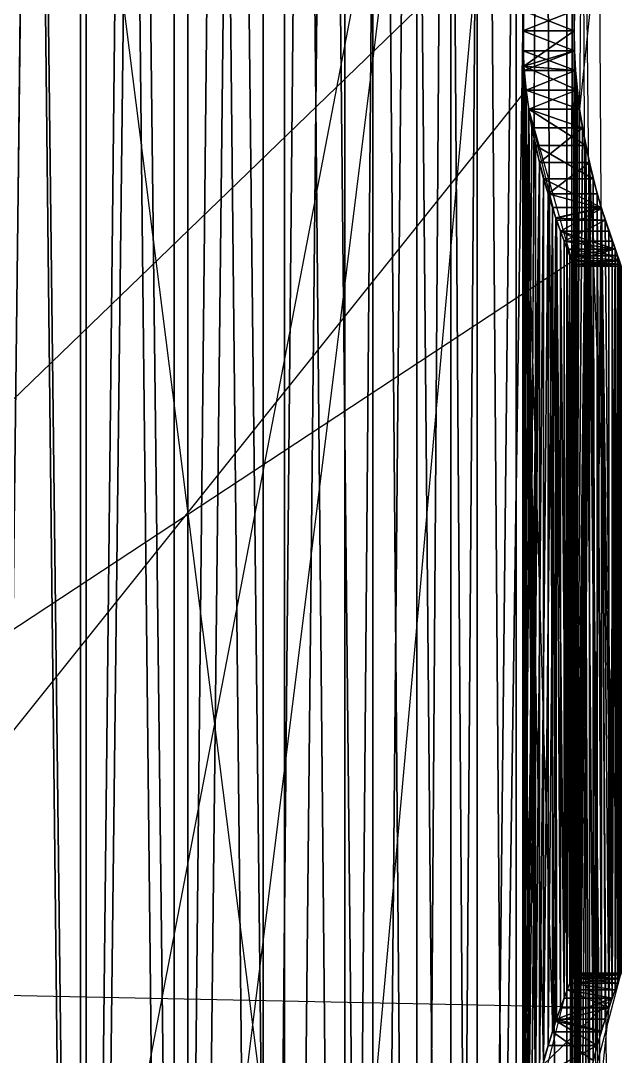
# Model space of a CAD drawing. Extents: x 234 to 504, y 2754 to 8450.
# Drawn here: x 371.6 to 503.5, y 5117.5 to 5345.1 of the extents above; entities that cross this region are included whole.
import ezdxf

# ---------------------------------------------------------------- set-up
doc = ezdxf.new("R2010")
doc.units = 0
doc.layers.get('0').update_dxf_attribs({"linetype": 'CONTINUOUS'})

msp = doc.modelspace()

# ---------------------------------------------------------------- linework, layer by layer
at = {"color": 7}
for points in [[(385.98, 6551.26, -102.26), (363.16, 4652.49, -101.29), (363.16, 6551.26, -101.29), (363.16, 4652.49, -101.29), (385.98, 6551.26, -102.26), (385.98, 4652.49, -102.26), (363.16, 4652.49, -101.29), (363.16, 4652.49, -101.29), (385.98, 4652.49, -102.26), (368.88, 2753.73, -101.17), (363.16, 4652.49, -101.29), (368.88, 2753.73, -101.17), (385.98, 4652.49, -102.26), (385.98, 2753.73, -102.26), (368.88, 2753.73, -101.17), (303.72, 8450.03, -129.98)], [(241.93, 6551.26, -280.66), (493.16, 4566.18, -287.59), (491.57, 4652.49, -291.27), (491.57, 2753.73, -291.27), (493.16, 4566.18, -287.59), (491.57, 2753.73, -291.27), (491.57, 4652.49, -291.27), (480.43, 4652.49, -311.2), (491.57, 2753.73, -291.27)], [(471.85, 6551.26, -166.21), (471.85, 4652.49, -166.21), (481.86, 5601.87, -184.02), (471.85, 6551.26, -166.21), (481.86, 5601.87, -184.02), (471.85, 4652.49, -166.21), (481.86, 5342.95, -184.02), (481.86, 5601.87, -184.02), (481.86, 5601.87, -184.02), (481.86, 5342.95, -184.02), (481.94, 5347.35, -184.21), (481.86, 5601.87, -184.02), (255.81, 3785.04, -287.41)], [(363.16, 6551.26, -370.33), (385.98, 4652.49, -369.36), (385.98, 4652.49, -369.36), (363.16, 6551.26, -370.33), (363.16, 4652.49, -370.33), (385.98, 4652.49, -369.36), (363.16, 4652.49, -370.33), (363.16, 6551.26, -370.33)], [(384.67, 6551.26, -112.53), (363.6, 4652.49, -111.64), (384.67, 4652.49, -112.53), (384.67, 6551.26, -112.53)], [(384.67, 6551.26, -359.08), (384.67, 4652.49, -359.08), (363.6, 6551.26, -359.98)], [(363.6, 6551.26, -359.98), (384.67, 4652.49, -359.08), (363.6, 4652.49, -359.98), (363.6, 6551.26, -359.98)], [(384.67, 6551.26, -112.53), (384.67, 4652.49, -112.53), (405.27, 6551.26, -116.97)], [(405.27, 6551.26, -116.97), (384.67, 4652.49, -112.53), (405.27, 4652.49, -116.97), (405.27, 6551.26, -116.97)], [(405.27, 6551.26, -354.64), (405.27, 4652.49, -354.64), (384.67, 6551.26, -359.08)], [(384.67, 6551.26, -359.08), (405.27, 4652.49, -354.64), (384.67, 4652.49, -359.08), (384.67, 6551.26, -359.08)], [(385.98, 6551.26, -369.36), (408.3, 4652.49, -364.54), (408.3, 4652.49, -364.54), (385.98, 6551.26, -369.36), (385.98, 4652.49, -369.36), (408.3, 4652.49, -364.54), (385.98, 4652.49, -369.36), (385.98, 6551.26, -369.36)], [(385.98, 2753.73, -102.26), (408.3, 4652.49, -107.07), (408.3, 4652.49, -107.07), (385.98, 2753.73, -102.26), (385.98, 4652.49, -102.26), (408.3, 4652.49, -107.07), (493.24, 5597.48, -184.21), (493.16, 5342.95, -184.02), (493.16, 5601.87, -184.02), (493.24, 5597.48, -184.21), (493.16, 5601.87, -184.02), (493.16, 5342.95, -184.02), (491.57, 4652.49, -180.35), (493.16, 5601.87, -184.02), (493.16, 5601.87, -184.02), (491.57, 4652.49, -180.35), (491.57, 6551.26, -180.35), (493.16, 5601.87, -184.02), (491.57, 6551.26, -180.35), (491.57, 4652.49, -180.35), (480.43, 4652.49, -160.41), (491.57, 6551.26, -180.35)], [(408.3, 6551.26, -107.07), (408.3, 4652.49, -107.07), (385.98, 4652.49, -102.26), (408.3, 6551.26, -107.07)], [(408.3, 6551.26, -107.07), (385.98, 4652.49, -102.26), (385.98, 6551.26, -102.26)], [(405.27, 6551.26, -116.97), (405.27, 4652.49, -116.97), (424.83, 6551.26, -124.83)], [(424.83, 6551.26, -124.83), (405.27, 4652.49, -116.97), (424.83, 4652.49, -124.83), (424.83, 6551.26, -124.83)], [(424.83, 6551.26, -346.78), (424.83, 4652.49, -346.78), (405.27, 6551.26, -354.64)], [(405.27, 6551.26, -354.64), (424.83, 4652.49, -346.78), (405.27, 4652.49, -354.64), (405.27, 6551.26, -354.64)], [(408.3, 6551.26, -364.54), (429.49, 4652.49, -356.03), (429.49, 4652.49, -356.03), (408.3, 6551.26, -364.54), (408.3, 4652.49, -364.54), (429.49, 4652.49, -356.03), (408.3, 4652.49, -364.54), (408.3, 6551.26, -364.54)], [(429.49, 6551.26, -115.58), (429.49, 4652.49, -115.58), (408.3, 4652.49, -107.07), (429.49, 6551.26, -115.58)], [(429.49, 6551.26, -115.58), (408.3, 4652.49, -107.07), (408.3, 6551.26, -107.07)], [(424.83, 6551.26, -124.83), (424.83, 4652.49, -124.83), (442.78, 6551.26, -135.88)], [(442.78, 6551.26, -135.88), (424.83, 4652.49, -124.83), (442.78, 4652.49, -135.88), (442.78, 6551.26, -135.88)], [(442.78, 6551.26, -335.73), (442.78, 4652.49, -335.73), (424.83, 6551.26, -346.78)], [(424.83, 6551.26, -346.78), (442.78, 4652.49, -335.73), (424.83, 4652.49, -346.78), (424.83, 6551.26, -346.78)], [(429.49, 6551.26, -356.03), (448.94, 4652.49, -344.06), (448.94, 4652.49, -344.06), (429.49, 6551.26, -356.03), (429.49, 4652.49, -356.03), (448.94, 4652.49, -344.06), (429.49, 4652.49, -356.03), (429.49, 6551.26, -356.03)], [(448.94, 6551.26, -127.56), (448.94, 4652.49, -127.56), (429.49, 4652.49, -115.58), (448.94, 6551.26, -127.56)], [(448.94, 6551.26, -127.56), (429.49, 4652.49, -115.58), (429.49, 6551.26, -115.58)], [(442.78, 6551.26, -135.88), (442.78, 4652.49, -135.88), (458.61, 6551.26, -149.81)], [(458.61, 6551.26, -149.81), (442.78, 4652.49, -135.88), (458.61, 4652.49, -149.81), (458.61, 6551.26, -149.81)], [(458.61, 6551.26, -321.8), (458.61, 4652.49, -321.8), (442.78, 6551.26, -335.73)], [(442.78, 6551.26, -335.73), (458.61, 4652.49, -321.8), (442.78, 4652.49, -335.73), (442.78, 6551.26, -335.73)], [(448.94, 6551.26, -344.06), (466.08, 4652.49, -328.97), (466.08, 4652.49, -328.97), (448.94, 6551.26, -344.06), (448.94, 4652.49, -344.06), (466.08, 4652.49, -328.97), (448.94, 4652.49, -344.06), (448.94, 6551.26, -344.06)], [(466.08, 6551.26, -142.64), (466.08, 4652.49, -142.64), (448.94, 4652.49, -127.56), (466.08, 6551.26, -142.64)], [(466.08, 6551.26, -142.64), (448.94, 4652.49, -127.56), (448.94, 6551.26, -127.56)], [(458.61, 6551.26, -149.81), (458.61, 4652.49, -149.81), (471.85, 6551.26, -166.21)], [(471.85, 6551.26, -166.21), (458.61, 4652.49, -149.81), (471.85, 4652.49, -166.21), (471.85, 6551.26, -166.21)], [(471.85, 6551.26, -305.4), (471.85, 4652.49, -305.4), (458.61, 6551.26, -321.8)], [(458.61, 6551.26, -321.8), (471.85, 4652.49, -305.4), (458.61, 4652.49, -321.8), (458.61, 6551.26, -321.8)], [(466.08, 6551.26, -328.97), (480.43, 4652.49, -311.2), (480.43, 4652.49, -311.2), (466.08, 6551.26, -328.97), (466.08, 4652.49, -328.97), (480.43, 4652.49, -311.2), (466.08, 4652.49, -328.97), (466.08, 6551.26, -328.97)], [(480.43, 6551.26, -160.41), (480.43, 4652.49, -160.41), (466.08, 4652.49, -142.64), (480.43, 6551.26, -160.41)], [(480.43, 6551.26, -160.41), (466.08, 4652.49, -142.64), (466.08, 6551.26, -142.64)], [(481.86, 5601.88, -287.59), (471.85, 4652.49, -305.4), (471.85, 6551.26, -305.4)], [(480.43, 6551.26, -311.2), (491.57, 4652.49, -291.27), (491.57, 4652.49, -291.27), (480.43, 6551.26, -311.2), (480.43, 4652.49, -311.2), (491.57, 4652.49, -291.27), (480.43, 4652.49, -311.2), (480.43, 6551.26, -311.2)], [(491.57, 6551.26, -180.35), (480.43, 4652.49, -160.41), (480.43, 6551.26, -160.41)], [(503.03, 4652.49, -224.39), (491.57, 6551.26, -180.35)], [(491.57, 6551.26, -291.27), (491.57, 4652.49, -291.27), (493.16, 5601.88, -287.59), (491.57, 4652.49, -291.27), (491.57, 6551.26, -291.27)], [(482.13, 3797.23, -287), (482.13, 5609.69, -287)], [(251.34, 2753.73, -301.47), (244.52, 4561.8, -287.41), (244.6, 4307.26, -287.59), (251.34, 2753.73, -301.47), (244.6, 4307.26, -287.59), (244.52, 4561.8, -287.41), (244.29, 4557.43, -286.85), (244.6, 4307.26, -287.59), (244.6, 4307.26, -287.59), (244.29, 4557.43, -286.85), (243.91, 4553.13, -285.92), (244.6, 4307.26, -287.59), (493.16, 5601.88, -287.59)], [(471.85, 4652.49, -305.4), (481.86, 5601.88, -287.59), (481.86, 5342.95, -287.59), (471.85, 4652.49, -305.4), (481.86, 5342.95, -287.59), (481.86, 5601.88, -287.59)], [(481.94, 4829.5, -184.21), (481.94, 5597.48, -184.21), (481.86, 5601.87, -184.02), (481.94, 5347.35, -184.21), (481.94, 5597.48, -184.21), (482.13, 4652.49, -184.61)], [(493.16, 5601.88, -287.59), (494.35, 5360.2, -284.63), (495.7, 5368.21, -281.02), (493.16, 5601.88, -287.59), (493.24, 5079.62, -287.4), (493.16, 5084.03, -287.59), (491.57, 4652.49, -291.27), (493.24, 5079.62, -287.4), (491.57, 4652.49, -291.27), (493.16, 5084.03, -287.59), (493.16, 5342.95, -287.59), (491.57, 4652.49, -291.27), (491.57, 4652.49, -291.27), (493.16, 5342.95, -287.59), (493.16, 5601.88, -287.59), (491.57, 4652.49, -291.27), (493.16, 5601.88, -287.59), (493.16, 5342.95, -287.59), (493.24, 5347.37, -287.4), (493.16, 5601.88, -287.59)], [(493.16, 5084.03, -287.59), (493.24, 5338.54, -287.4), (493.16, 5342.95, -287.59), (493.16, 5084.03, -287.59), (493.16, 5601.88, -287.59)], [(493.47, 5593.12, -184.77), (493.16, 5342.95, -184.02), (493.24, 5597.48, -184.21), (493.16, 5342.95, -184.02), (493.47, 5593.12, -184.77)], [(482.13, 5594.07, -287), (481.86, 5342.95, -287.59), (481.86, 5342.95, -287.59), (482.13, 5594.07, -287)], [(493.85, 5588.83, -185.69), (493.16, 5342.95, -184.02), (493.16, 5342.95, -184.02), (493.85, 5588.83, -185.69)], [(494.35, 5584.62, -186.98), (493.16, 5342.95, -184.02), (493.16, 5342.95, -184.02), (493.24, 5338.56, -184.21), (491.57, 4652.49, -180.35), (493.16, 5342.95, -184.02), (491.57, 4652.49, -180.35), (493.24, 5338.56, -184.21), (493.16, 5084.03, -184.02)], [(494.98, 5580.55, -188.62), (493.16, 5342.95, -184.02), (494.35, 5584.62, -186.98), (493.16, 5342.95, -184.02), (494.98, 5580.55, -188.62)], [(493.47, 4833.87, -184.77), (496.5, 5055.03, -192.9), (494.35, 5584.62, -186.98)], [(496.5, 5572.88, -192.9), (493.16, 5342.95, -184.02), (493.16, 5342.95, -184.02), (496.5, 5572.88, -192.9)], [(496.5, 5572.88, -192.9), (494.35, 5325.69, -186.98), (494.98, 5321.62, -188.62), (493.16, 5084.03, -184.02), (494.35, 5325.69, -186.98), (493.16, 5084.03, -184.02), (494.98, 5321.62, -188.62), (496.5, 5313.95, -192.9), (493.16, 5084.03, -184.02)], [(235.63, 5132.08, -255.12), (501.49, 5389.19, -212.49)], [(500.75, 5387.05, -262.96), (494.35, 5325.7, -284.63), (483.17, 5325.7, -284.63), (493.84, 5329.92, -285.92), (494.35, 5325.7, -284.63), (493.84, 5329.92, -285.92), (483.17, 5325.7, -284.63), (482.61, 5329.91, -285.92), (493.84, 5329.92, -285.92), (493.84, 5329.92, -285.92), (482.61, 5329.91, -285.92), (493.47, 5334.2, -286.85), (493.84, 5329.92, -285.92), (493.47, 5334.2, -286.85), (482.61, 5329.91, -285.92), (482.2, 5334.2, -286.85), (493.47, 5334.2, -286.85), (493.47, 5334.2, -286.85), (482.2, 5334.2, -286.85), (493.24, 5338.54, -287.4), (493.47, 5334.2, -286.85), (493.24, 5338.54, -287.4), (482.2, 5334.2, -286.85), (482.13, 5335.14, -287), (493.24, 5338.54, -287.4), (493.24, 5338.54, -287.4), (482.13, 5335.14, -287), (493.16, 5342.95, -287.59), (493.24, 5338.54, -287.4), (493.16, 5342.95, -287.59), (482.13, 5335.14, -287), (481.86, 5342.95, -287.59), (493.16, 5342.95, -287.59), (493.16, 5342.95, -287.59), (481.86, 5342.95, -287.59), (493.24, 5347.37, -287.4), (493.16, 5342.95, -287.59), (493.24, 5347.37, -287.4), (481.86, 5342.95, -287.59), (482.13, 5350.76, -287)], [(495.7, 5368.21, -281.02), (503.03, 4652.49, -224.39)], [(482.13, 5350.76, -287), (481.86, 5342.95, -287.59), (482.13, 5350.76, -287)], [(246.8, 5130.27, -212.49), (492.71, 5292.25, -246.35), (492.68, 5292.33, -246.72), (503.08, 5292.33, -246.72), (492.71, 5292.25, -246.35), (483.17, 5325.7, -284.63), (494.35, 5325.7, -284.63), (495.7, 5317.7, -281.02), (483.17, 5325.7, -284.63), (483.17, 5325.7, -284.63), (495.7, 5317.7, -281.02), (484.65, 5317.7, -281.02), (483.17, 5325.7, -284.63), (484.65, 5317.7, -281.02), (495.7, 5317.7, -281.02), (497.35, 5310.42, -276.1), (484.65, 5317.7, -281.02), (484.65, 5317.7, -281.02), (497.35, 5310.42, -276.1), (486.45, 5310.42, -276.1), (484.65, 5317.7, -281.02), (486.45, 5310.42, -276.1), (497.35, 5310.42, -276.1), (499.1, 5304.08, -270.02), (486.45, 5310.42, -276.1), (486.45, 5310.42, -276.1), (499.1, 5304.08, -270.02), (488.36, 5304.08, -270.02), (486.45, 5310.42, -276.1), (488.36, 5304.08, -270.02), (499.1, 5304.08, -270.02), (489.13, 5301.79, -267.22), (488.36, 5304.08, -270.02), (489.13, 5301.79, -267.22), (499.1, 5304.08, -270.02), (499.17, 5303.83, -269.73), (489.13, 5301.79, -267.22), (489.13, 5301.79, -267.22), (499.17, 5303.83, -269.73), (490.16, 5298.86, -262.96), (489.13, 5301.79, -267.22), (490.16, 5298.86, -262.96), (499.17, 5303.83, -269.73), (500.75, 5298.86, -262.96), (490.16, 5298.86, -262.96), (490.16, 5298.86, -262.96), (500.75, 5298.86, -262.96), (502.13, 5294.9, -255.12), (490.16, 5298.86, -262.96), (503.08, 5292.33, -246.72), (492.68, 5292.33, -246.72), (503.03, 5292.44, -247.23), (503.08, 5292.33, -246.72), (503.03, 5292.44, -247.23), (492.68, 5292.33, -246.72), (492.23, 5293.45, -250.99), (503.03, 5292.44, -247.23), (503.03, 5292.44, -247.23), (492.23, 5293.45, -250.99), (502.13, 5294.9, -255.12), (503.03, 5292.44, -247.23), (502.13, 5294.9, -255.12), (492.23, 5293.45, -250.99), (491.65, 5294.9, -255.12), (502.13, 5294.9, -255.12), (502.13, 5294.9, -255.12), (491.65, 5294.9, -255.12), (490.16, 5298.86, -262.96), (502.13, 5294.9, -255.12), (492.71, 5292.25, -246.35), (503.08, 5292.33, -246.72), (493, 5291.56, -242.19), (492.71, 5292.25, -246.35), (493, 5291.56, -242.19), (503.08, 5292.33, -246.72), (503.36, 5291.59, -242.38), (493, 5291.56, -242.19), (493, 5291.56, -242.19), (503.36, 5291.59, -242.38), (493.14, 5291.22, -238), (493, 5291.56, -242.19), (493.14, 5291.22, -238), (503.36, 5291.59, -242.38), (503.5, 5291.22, -238), (493.14, 5291.22, -238), (493.14, 5291.22, -238), (503.5, 5291.22, -238), (493.14, 5291.21, -233.62), (493.14, 5291.22, -238), (493.14, 5291.21, -233.62), (503.5, 5291.22, -238), (503.5, 5291.21, -233.63), (493.14, 5291.21, -233.62), (493.14, 5291.21, -233.62), (503.5, 5291.21, -233.63), (492.99, 5291.59, -229.23), (493.14, 5291.21, -233.62), (492.99, 5291.59, -229.23), (503.5, 5291.21, -233.63), (503.36, 5291.59, -229.23), (492.99, 5291.59, -229.23), (492.99, 5291.59, -229.23), (503.36, 5291.59, -229.23), (492.71, 5292.25, -225.27), (492.99, 5291.59, -229.23), (492.71, 5292.25, -225.27), (503.36, 5291.59, -229.23), (503.03, 5292.44, -224.39), (492.71, 5292.25, -225.27), (492.71, 5292.25, -225.27), (503.03, 5292.44, -224.39), (492.23, 5293.44, -220.64), (492.71, 5292.25, -225.27), (492.23, 5293.44, -220.64), (503.03, 5292.44, -224.39), (502.66, 5293.44, -220.64), (492.23, 5293.44, -220.64), (492.23, 5293.44, -220.64), (502.66, 5293.44, -220.64), (491.65, 5294.9, -216.49), (492.23, 5293.44, -220.64), (491.65, 5294.9, -216.49), (502.66, 5293.44, -220.64), (502.13, 5294.9, -216.5), (491.65, 5294.9, -216.49), (491.65, 5294.9, -216.49), (502.13, 5294.9, -216.5), (490.96, 5296.71, -212.49), (491.65, 5294.9, -216.49), (502.13, 5294.9, -216.5), (501.49, 5296.71, -212.49), (490.96, 5296.71, -212.49), (502.13, 5294.9, -216.5), (490.96, 5296.71, -212.49), (501.49, 5296.71, -212.49), (499.95, 5301.32, -205.01), (490.96, 5296.71, -212.49), (490.96, 5296.71, -212.49), (499.95, 5301.32, -205.01), (489.29, 5301.32, -205.01), (490.96, 5296.71, -212.49), (489.29, 5301.32, -205.01), (499.95, 5301.32, -205.01), (489.14, 5301.74, -204.46), (489.29, 5301.32, -205.01), (489.14, 5301.74, -204.46), (499.95, 5301.32, -205.01), (499.14, 5303.93, -201.77), (489.14, 5301.74, -204.46), (489.14, 5301.74, -204.46), (499.14, 5303.93, -201.77), (487.41, 5307.12, -198.42), (489.14, 5301.74, -204.46), (499.14, 5303.93, -201.77), (498.22, 5307.12, -198.42), (487.41, 5307.12, -198.42), (499.14, 5303.93, -201.77), (487.41, 5307.12, -198.42), (498.22, 5307.12, -198.42), (496.5, 5313.95, -192.9), (487.41, 5307.12, -198.42), (487.41, 5307.12, -198.42), (496.5, 5313.95, -192.9), (485.52, 5313.95, -192.9), (487.41, 5307.12, -198.42), (485.52, 5313.95, -192.9), (496.5, 5313.95, -192.9), (494.98, 5321.62, -188.62), (485.52, 5313.95, -192.9), (485.52, 5313.95, -192.9), (494.98, 5321.62, -188.62), (483.86, 5321.62, -188.62), (485.52, 5313.95, -192.9), (483.86, 5321.62, -188.62), (494.98, 5321.62, -188.62), (483.17, 5325.69, -186.98), (483.86, 5321.62, -188.62), (483.17, 5325.69, -186.98), (494.98, 5321.62, -188.62), (494.35, 5325.69, -186.98), (483.17, 5325.69, -186.98), (483.17, 5325.69, -186.98), (494.35, 5325.69, -186.98), (482.61, 5329.9, -185.69), (483.17, 5325.69, -186.98), (482.61, 5329.9, -185.69), (494.35, 5325.69, -186.98), (493.85, 5329.9, -185.69), (482.61, 5329.9, -185.69), (482.61, 5329.9, -185.69), (493.85, 5329.9, -185.69), (482.13, 5335.14, -184.61), (482.61, 5329.9, -185.69), (482.13, 5335.14, -184.61), (493.85, 5329.9, -185.69), (493.47, 5334.2, -184.77), (482.13, 5335.14, -184.61), (482.13, 5335.14, -184.61), (493.47, 5334.2, -184.77), (481.94, 5338.56, -184.21), (482.13, 5335.14, -184.61), (481.94, 5338.56, -184.21), (493.47, 5334.2, -184.77), (493.24, 5338.56, -184.21), (481.94, 5338.56, -184.21), (481.94, 5338.56, -184.21), (493.24, 5338.56, -184.21), (481.86, 5342.95, -184.02), (481.94, 5338.56, -184.21), (481.86, 5342.95, -184.02), (493.24, 5338.56, -184.21), (493.16, 5342.95, -184.02), (481.86, 5342.95, -184.02), (481.86, 5342.95, -184.02), (493.16, 5342.95, -184.02), (481.94, 5347.35, -184.21), (481.86, 5342.95, -184.02), (481.94, 5347.35, -184.21), (493.16, 5342.95, -184.02), (493.24, 5347.34, -184.21)], [(493.24, 5347.34, -184.21), (493.16, 5342.95, -184.02), (493.24, 5347.34, -184.21)], [(471.85, 4652.49, -305.4), (481.86, 5342.95, -287.59), (481.86, 5084.03, -287.59), (471.85, 4652.49, -305.4), (481.86, 5084.03, -287.59), (481.86, 5342.95, -287.59), (482.13, 5335.14, -287), (481.86, 5084.03, -287.59), (482.61, 5070.99, -285.92), (482.13, 4832.92, -287), (482.2, 5075.28, -286.85), (482.61, 5070.99, -285.92), (482.2, 5075.28, -286.85), (482.13, 4832.92, -287), (482.13, 5076.22, -287), (482.2, 5075.28, -286.85), (484.65, 4850.36, -281.02)], [(482.61, 4838.16, -185.69), (482.13, 5076.22, -184.61), (481.94, 5088.42, -184.21), (481.86, 5342.95, -184.02), (481.86, 5084.03, -184.02), (481.94, 5088.42, -184.21), (481.86, 5084.03, -184.02), (481.86, 5342.95, -184.02), (471.85, 4652.49, -166.21), (481.86, 5084.03, -184.02), (481.86, 5084.03, -184.02), (471.85, 4652.49, -166.21)], [(481.94, 5088.42, -184.21), (481.94, 5338.56, -184.21), (481.86, 5342.95, -184.02), (481.94, 5088.42, -184.21)], [(481.94, 5088.42, -184.21), (482.13, 5335.14, -184.61), (481.94, 5338.56, -184.21), (481.94, 5088.42, -184.21)], [(491.57, 4652.49, -180.35), (493.24, 5338.56, -184.21), (493.47, 5334.2, -184.77), (493.16, 5084.03, -184.02), (493.24, 5338.56, -184.21), (493.16, 5084.03, -184.02), (493.47, 5334.2, -184.77), (493.85, 5329.9, -185.69), (493.16, 5084.03, -184.02)], [(493.16, 5084.03, -287.59), (494.35, 5325.7, -284.63), (493.84, 5329.92, -285.92), (493.16, 5084.03, -287.59), (493.84, 5329.92, -285.92), (493.47, 5334.2, -286.85), (493.16, 5084.03, -287.59), (493.84, 5329.92, -285.92), (493.16, 5084.03, -287.59), (493.47, 5334.2, -286.85), (493.24, 5338.54, -287.4), (493.16, 5084.03, -287.59)], [(244.77, 5032.67, -229.23), (482.61, 5329.91, -285.92), (483.17, 5325.7, -284.63), (484.65, 5109.29, -281.02), (482.61, 5329.91, -285.92), (482.61, 5329.91, -285.92), (484.65, 5109.29, -281.02), (482.2, 5334.2, -286.85), (482.61, 5329.91, -285.92), (483.17, 5325.7, -284.63), (484.65, 5317.7, -281.02), (484.65, 5109.29, -281.02), (483.17, 5325.7, -284.63), (484.65, 5109.29, -281.02), (484.65, 5317.7, -281.02), (486.45, 5310.42, -276.1), (484.65, 5109.29, -281.02)], [(481.86, 5084.03, -287.59), (482.13, 5335.14, -287), (488.36, 5122.9, -270.02), (488.36, 5304.08, -270.02), (489.13, 5125.2, -267.22), (488.36, 5122.9, -270.02), (489.13, 5125.2, -267.22), (488.36, 5304.08, -270.02), (489.13, 5301.79, -267.22), (489.13, 5125.2, -267.22), (489.13, 5125.2, -267.22), (489.13, 5301.79, -267.22), (490.16, 5128.13, -262.96), (489.13, 5125.2, -267.22), (490.16, 5128.13, -262.96), (489.13, 5301.79, -267.22), (490.16, 5298.86, -262.96), (490.16, 5128.13, -262.96), (490.16, 5128.13, -262.96), (490.16, 5298.86, -262.96), (491.65, 5132.08, -255.12), (490.16, 5128.13, -262.96), (491.65, 5132.08, -255.12), (490.16, 5298.86, -262.96), (491.65, 5294.9, -255.12), (491.65, 5132.08, -255.12), (491.65, 5132.08, -255.12), (491.65, 5294.9, -255.12), (492.23, 5133.54, -250.99), (491.65, 5132.08, -255.12), (491.65, 5294.9, -255.12), (492.23, 5293.45, -250.99), (492.23, 5133.54, -250.99), (491.65, 5294.9, -255.12), (492.23, 5133.54, -250.99), (492.23, 5293.45, -250.99), (492.68, 5292.33, -246.72), (492.23, 5133.54, -250.99), (492.23, 5133.54, -250.99), (492.68, 5292.33, -246.72), (492.68, 5134.65, -246.72), (492.23, 5133.54, -250.99), (492.68, 5134.65, -246.72), (492.68, 5292.33, -246.72), (492.71, 5292.25, -246.35), (492.68, 5134.65, -246.72), (492.68, 5134.65, -246.72), (492.71, 5292.25, -246.35), (493, 5135.42, -242.18), (492.68, 5134.65, -246.72), (493, 5135.42, -242.18), (492.71, 5292.25, -246.35), (493, 5291.56, -242.19), (493, 5135.42, -242.18), (493, 5135.42, -242.18), (493, 5291.56, -242.19), (493.14, 5291.22, -238), (493, 5135.42, -242.18), (492.71, 5134.73, -225.27), (492.99, 5135.4, -229.23), (493.14, 5291.21, -233.62), (492.71, 5134.73, -225.27), (493.14, 5291.21, -233.62), (492.99, 5135.4, -229.23), (493.14, 5135.77, -233.63), (493.14, 5291.21, -233.62), (493.14, 5291.21, -233.62), (493.14, 5135.77, -233.63), (493.14, 5291.22, -238), (493.14, 5291.21, -233.62), (493.14, 5291.22, -238), (493.14, 5135.77, -233.63), (493.14, 5135.77, -238), (493.14, 5291.22, -238), (493.14, 5291.22, -238), (493.14, 5135.77, -238), (493, 5135.42, -242.18), (493.14, 5291.22, -238), (493.14, 5291.21, -233.62), (492.99, 5291.59, -229.23), (492.71, 5134.73, -225.27), (493.14, 5291.21, -233.62), (492.71, 5134.73, -225.27), (492.99, 5291.59, -229.23), (492.71, 5292.25, -225.27), (492.71, 5134.73, -225.27), (492.71, 5134.73, -225.27), (492.71, 5292.25, -225.27), (492.23, 5133.55, -220.64), (492.71, 5134.73, -225.27), (492.23, 5133.55, -220.64), (492.71, 5292.25, -225.27), (492.23, 5293.44, -220.64), (492.23, 5133.55, -220.64), (492.23, 5133.55, -220.64), (492.23, 5293.44, -220.64), (491.65, 5132.08, -216.51), (492.23, 5133.55, -220.64), (491.65, 5132.08, -216.51), (492.23, 5293.44, -220.64), (490.96, 5130.27, -212.49), (491.65, 5132.08, -216.51), (490.96, 5130.27, -212.49), (492.23, 5293.44, -220.64), (491.65, 5294.9, -216.49), (490.96, 5130.27, -212.49), (490.96, 5130.27, -212.49), (491.65, 5294.9, -216.49), (490.96, 5296.71, -212.49), (490.96, 5130.27, -212.49), (490.96, 5296.71, -212.49), (489.29, 5301.32, -205.01), (490.96, 5130.27, -212.49), (490.96, 5296.71, -212.49), (490.96, 5130.27, -212.49), (489.29, 5301.32, -205.01), (489.14, 5301.74, -204.46), (490.96, 5130.27, -212.49), (490.96, 5130.27, -212.49), (489.14, 5301.74, -204.46), (489.29, 5125.66, -205.01), (490.96, 5130.27, -212.49), (482.61, 5097.08, -185.69)], [(482.13, 5091.84, -184.61), (482.13, 5335.14, -184.61), (481.94, 5088.42, -184.21)], [(486.45, 5116.56, -276.1), (488.36, 5304.08, -270.02), (488.36, 5122.9, -270.02), (486.45, 5116.56, -276.1), (482.2, 5334.2, -286.85), (484.65, 5109.29, -281.02), (482.13, 5335.14, -287), (482.2, 5334.2, -286.85), (482.13, 5335.14, -287), (484.65, 5109.29, -281.02)], [(483.17, 5101.28, -284.63), (482.13, 5335.14, -287), (482.13, 5335.14, -287), (483.17, 5101.28, -284.63)], [(482.61, 5097.08, -285.92), (482.13, 5335.14, -287), (482.61, 5097.08, -285.92)], [(482.2, 5092.78, -286.85), (482.13, 5335.14, -287), (482.61, 5097.08, -285.92), (482.13, 5335.14, -287), (482.2, 5092.78, -286.85)], [(482.13, 5091.84, -287), (482.13, 5335.14, -287), (482.13, 5335.14, -287), (482.13, 5091.84, -287)], [(485.52, 5113.03, -192.9), (485.52, 5313.95, -192.9), (485.52, 5313.95, -192.9), (485.52, 5113.03, -192.9), (487.41, 5307.12, -198.42), (485.52, 5313.95, -192.9), (487.41, 5307.12, -198.42), (485.52, 5113.03, -192.9), (487.41, 5119.86, -198.42), (487.41, 5307.12, -198.42), (487.41, 5307.12, -198.42), (487.41, 5119.86, -198.42), (489.14, 5301.74, -204.46), (487.41, 5307.12, -198.42), (489.14, 5301.74, -204.46), (487.41, 5119.86, -198.42), (489.14, 5125.25, -204.46), (489.14, 5301.74, -204.46), (489.14, 5301.74, -204.46), (489.14, 5125.25, -204.46), (489.29, 5125.66, -205.01), (489.14, 5301.74, -204.46), (483.17, 5325.69, -186.98), (482.61, 5329.9, -185.69), (482.13, 5091.84, -184.61), (483.17, 5325.69, -186.98), (482.13, 5091.84, -184.61), (482.61, 5329.9, -185.69), (482.13, 5335.14, -184.61), (482.13, 5091.84, -184.61)], [(493.16, 5084.03, -184.02), (493.85, 5329.9, -185.69), (494.35, 5325.69, -186.98), (493.16, 5084.03, -184.02)], [(482.13, 5091.84, -184.61), (483.86, 5321.62, -188.62), (483.17, 5325.69, -186.98), (482.13, 5091.84, -184.61)], [(493.16, 5084.03, -287.59), (495.7, 5317.7, -281.02), (494.35, 5325.7, -284.63), (493.16, 5084.03, -287.59)], [(482.13, 5091.84, -184.61), (485.52, 5313.95, -192.9), (483.86, 5321.62, -188.62), (482.13, 5091.84, -184.61)], [(493.24, 5088.45, -287.4), (495.7, 5317.7, -281.02), (493.16, 5084.03, -287.59)], [(493.47, 5092.78, -286.85), (495.7, 5317.7, -281.02), (493.24, 5088.45, -287.4), (495.7, 5317.7, -281.02), (493.47, 5092.78, -286.85)], [(493.84, 5097.07, -285.92), (495.7, 5317.7, -281.02), (495.7, 5317.7, -281.02), (493.84, 5097.07, -285.92)], [(494.35, 5101.28, -284.63), (495.7, 5317.7, -281.02), (494.35, 5101.28, -284.63)], [(495.7, 5109.29, -281.02), (495.7, 5317.7, -281.02), (494.35, 5101.28, -284.63), (495.7, 5317.7, -281.02), (495.7, 5109.29, -281.02)], [(497.35, 5116.56, -276.1), (495.7, 5317.7, -281.02), (495.7, 5317.7, -281.02), (497.35, 5116.56, -276.1), (497.35, 5310.42, -276.1), (495.7, 5317.7, -281.02), (497.35, 5310.42, -276.1), (497.35, 5116.56, -276.1), (499.1, 5304.08, -270.02), (497.35, 5310.42, -276.1), (499.17, 4652.49, -269.73)], [(494.98, 5105.36, -188.62), (496.5, 5313.95, -192.9), (503.5, 5135.77, -233.63), (503.36, 5135.4, -229.23), (503.5, 5291.21, -233.63), (503.5, 5135.77, -233.63), (502.66, 5133.54, -220.64), (502.66, 5293.44, -220.64), (503.03, 5134.54, -224.39), (502.66, 5133.54, -220.64), (503.03, 5134.54, -224.39), (502.66, 5293.44, -220.64), (503.03, 5292.44, -224.39), (503.03, 5134.54, -224.39), (503.03, 5134.54, -224.39), (503.03, 5292.44, -224.39), (503.36, 5135.4, -229.23), (503.03, 5134.54, -224.39), (503.36, 5135.4, -229.23), (503.03, 5292.44, -224.39), (503.36, 5291.59, -229.23), (503.36, 5135.4, -229.23), (503.36, 5135.4, -229.23), (503.36, 5291.59, -229.23), (503.5, 5291.21, -233.63), (503.36, 5135.4, -229.23), (503.5, 5135.77, -233.63), (503.5, 5291.21, -233.63), (503.5, 5135.77, -238), (503.5, 5135.77, -233.63), (503.5, 5135.77, -238), (503.5, 5291.21, -233.63), (503.5, 5291.22, -238), (503.5, 5135.77, -238), (503.5, 5135.77, -238), (503.5, 5291.22, -238), (503.36, 5135.4, -242.37), (503.5, 5135.77, -238), (503.36, 5291.59, -242.38), (503.03, 5134.54, -247.23), (503.5, 5291.22, -238), (503.36, 5291.59, -242.38), (503.5, 5291.22, -238), (503.03, 5134.54, -247.23), (503.08, 5134.65, -246.72), (503.5, 5291.22, -238), (503.5, 5291.22, -238), (503.08, 5134.65, -246.72), (503.36, 5135.4, -242.37), (503.5, 5291.22, -238), (499.1, 5304.08, -270.02), (497.35, 5116.56, -276.1), (499.17, 5303.83, -269.73), (499.1, 5304.08, -270.02), (499.17, 5303.83, -269.73), (497.35, 5116.56, -276.1), (499.1, 5122.9, -270.02), (499.17, 5303.83, -269.73), (499.17, 5303.83, -269.73), (499.1, 5122.9, -270.02), (500.75, 5128.13, -262.96), (499.17, 5303.83, -269.73), (503.36, 5291.59, -242.38), (503.08, 5292.33, -246.72), (503.03, 5134.54, -247.23), (503.36, 5291.59, -242.38), (503.03, 5134.54, -247.23), (503.08, 5292.33, -246.72), (503.03, 5292.44, -247.23), (503.03, 5134.54, -247.23), (503.03, 5134.54, -247.23), (503.03, 5292.44, -247.23), (502.13, 5132.08, -255.12), (503.03, 5134.54, -247.23), (502.13, 5132.08, -255.12), (503.03, 5292.44, -247.23), (502.13, 5294.9, -255.12), (502.13, 5132.08, -255.12), (502.13, 5132.08, -255.12), (502.13, 5294.9, -255.12), (500.75, 5128.13, -262.96), (502.13, 5132.08, -255.12), (500.75, 5128.13, -262.96), (502.13, 5294.9, -255.12), (500.75, 5298.86, -262.96), (500.75, 5128.13, -262.96), (500.75, 5128.13, -262.96), (500.75, 5298.86, -262.96), (499.17, 5303.83, -269.73), (500.75, 5128.13, -262.96), (235.1, 5133.55, -220.64)], [(235.63, 4873.16, -255.12), (501.49, 5130.27, -212.49), (499.14, 5303.93, -201.77), (499.95, 5301.32, -205.01), (501.49, 5130.27, -212.49), (499.95, 5301.32, -205.01), (501.49, 5296.71, -212.49), (501.49, 5130.27, -212.49), (499.95, 5301.32, -205.01), (501.49, 5130.27, -212.49), (501.49, 5296.71, -212.49), (502.13, 5294.9, -216.5), (501.49, 5130.27, -212.49), (501.49, 5130.27, -212.49), (502.13, 5294.9, -216.5), (502.13, 5132.09, -216.51), (501.49, 5130.27, -212.49), (502.13, 5132.09, -216.51), (502.13, 5294.9, -216.5), (502.66, 5293.44, -220.64), (502.13, 5132.09, -216.51), (502.13, 5132.09, -216.51), (502.66, 5293.44, -220.64), (502.66, 5133.54, -220.64), (502.13, 5132.09, -216.51), (501.49, 5130.27, -212.49), (499.95, 5125.66, -205.01), (499.14, 5303.93, -201.77), (501.49, 5130.27, -212.49), (499.14, 5303.93, -201.77), (499.95, 5125.66, -205.01), (499.14, 5123.05, -201.77), (499.14, 5303.93, -201.77), (499.14, 5303.93, -201.77), (499.14, 5123.05, -201.77), (498.22, 5307.12, -198.42), (499.14, 5303.93, -201.77), (498.22, 5307.12, -198.42), (499.14, 5123.05, -201.77), (498.22, 5119.86, -198.42), (498.22, 5307.12, -198.42), (498.22, 5307.12, -198.42), (498.22, 5119.86, -198.42), (496.5, 5313.95, -192.9), (498.22, 5307.12, -198.42), (496.5, 5313.95, -192.9), (498.22, 5119.86, -198.42), (496.5, 5113.03, -192.9), (496.5, 5313.95, -192.9), (496.5, 5313.95, -192.9), (496.5, 5113.03, -192.9)], [(482.61, 5097.08, -185.69), (485.52, 5313.95, -192.9), (482.13, 5091.84, -184.61)], [(483.17, 5101.28, -186.98), (485.52, 5313.95, -192.9), (482.61, 5097.08, -185.69)], [(483.86, 5105.36, -188.62), (485.52, 5313.95, -192.9), (483.17, 5101.28, -186.98), (485.52, 5313.95, -192.9), (483.86, 5105.36, -188.62)], [(493.16, 5084.03, -184.02), (496.5, 5313.95, -192.9), (493.24, 5088.42, -184.21)], [(493.24, 5088.42, -184.21), (496.5, 5313.95, -192.9), (493.47, 5092.79, -184.77)], [(493.47, 5092.79, -184.77), (496.5, 5313.95, -192.9), (501.49, 4871.35, -212.49)], [(493.85, 5097.08, -185.69), (496.5, 5313.95, -192.9), (496.5, 5313.95, -192.9), (493.85, 5097.08, -185.69)], [(494.35, 5101.28, -186.98), (496.5, 5313.95, -192.9), (494.98, 5105.36, -188.62), (496.5, 5313.95, -192.9), (494.35, 5101.28, -186.98)], [(484.65, 5109.29, -281.02), (486.45, 5310.42, -276.1), (486.45, 5116.56, -276.1)], [(486.45, 5116.56, -276.1), (486.45, 5310.42, -276.1), (488.36, 5304.08, -270.02), (486.45, 5116.56, -276.1)], [(485.52, 5113.03, -192.9), (498.22, 5119.86, -198.42), (487.41, 5119.86, -198.42), (485.52, 5113.03, -192.9), (487.41, 5119.86, -198.42), (498.22, 5119.86, -198.42), (489.14, 5125.25, -204.46), (487.41, 5119.86, -198.42), (489.14, 5125.25, -204.46), (498.22, 5119.86, -198.42), (499.14, 5123.05, -201.77), (489.14, 5125.25, -204.46), (489.14, 5125.25, -204.46), (499.14, 5123.05, -201.77), (489.29, 5125.66, -205.01), (489.14, 5125.25, -204.46), (499.14, 5123.05, -201.77), (499.95, 5125.66, -205.01), (489.29, 5125.66, -205.01), (499.14, 5123.05, -201.77), (489.29, 5125.66, -205.01), (499.95, 5125.66, -205.01), (501.49, 5130.27, -212.49), (489.29, 5125.66, -205.01), (489.29, 5125.66, -205.01), (501.49, 5130.27, -212.49), (490.96, 5130.27, -212.49), (489.29, 5125.66, -205.01), (490.96, 5130.27, -212.49), (501.49, 5130.27, -212.49), (491.65, 5132.08, -216.51), (490.96, 5130.27, -212.49), (491.65, 5132.08, -216.51), (501.49, 5130.27, -212.49), (502.13, 5132.09, -216.51), (491.65, 5132.08, -216.51), (491.65, 5132.08, -216.51), (502.13, 5132.09, -216.51), (492.23, 5133.55, -220.64), (491.65, 5132.08, -216.51), (492.23, 5133.55, -220.64), (502.13, 5132.09, -216.51), (502.66, 5133.54, -220.64), (492.23, 5133.55, -220.64), (492.23, 5133.55, -220.64), (502.66, 5133.54, -220.64), (492.71, 5134.73, -225.27), (492.23, 5133.55, -220.64), (492.71, 5134.73, -225.27), (502.66, 5133.54, -220.64), (503.03, 5134.54, -224.39), (492.71, 5134.73, -225.27), (492.71, 5134.73, -225.27), (503.03, 5134.54, -224.39), (492.99, 5135.4, -229.23), (492.71, 5134.73, -225.27), (492.99, 5135.4, -229.23), (503.03, 5134.54, -224.39), (503.36, 5135.4, -229.23), (492.99, 5135.4, -229.23), (492.99, 5135.4, -229.23), (503.36, 5135.4, -229.23), (493.14, 5135.77, -233.63), (492.99, 5135.4, -229.23), (493.14, 5135.77, -233.63), (503.36, 5135.4, -229.23), (503.5, 5135.77, -233.63), (493.14, 5135.77, -233.63), (493.14, 5135.77, -233.63), (503.5, 5135.77, -233.63), (493.14, 5135.77, -238), (493.14, 5135.77, -233.63), (493.14, 5135.77, -238), (503.5, 5135.77, -233.63), (503.5, 5135.77, -238), (493.14, 5135.77, -238), (493.14, 5135.77, -238), (503.5, 5135.77, -238), (493, 5135.42, -242.18), (493.14, 5135.77, -238), (493, 5135.42, -242.18), (503.5, 5135.77, -238), (503.36, 5135.4, -242.37), (493, 5135.42, -242.18), (493, 5135.42, -242.18), (503.36, 5135.4, -242.37), (492.68, 5134.65, -246.72), (493, 5135.42, -242.18), (500.75, 5128.13, -262.96), (491.65, 5132.08, -255.12), (502.13, 5132.08, -255.12), (500.75, 5128.13, -262.96), (502.13, 5132.08, -255.12), (491.65, 5132.08, -255.12), (492.23, 5133.54, -250.99), (502.13, 5132.08, -255.12), (502.13, 5132.08, -255.12), (492.23, 5133.54, -250.99), (503.03, 5134.54, -247.23), (502.13, 5132.08, -255.12), (503.03, 5134.54, -247.23), (492.23, 5133.54, -250.99), (492.68, 5134.65, -246.72), (503.03, 5134.54, -247.23), (503.03, 5134.54, -247.23), (492.68, 5134.65, -246.72), (503.08, 5134.65, -246.72), (503.03, 5134.54, -247.23), (503.08, 5134.65, -246.72), (492.68, 5134.65, -246.72), (503.36, 5135.4, -242.37), (503.08, 5134.65, -246.72), (494.35, 5101.28, -284.63)], [(497.35, 5116.56, -276.1), (488.36, 5122.9, -270.02), (499.1, 5122.9, -270.02), (497.35, 5116.56, -276.1), (499.1, 5122.9, -270.02), (488.36, 5122.9, -270.02), (489.13, 5125.2, -267.22), (499.1, 5122.9, -270.02), (499.1, 5122.9, -270.02), (489.13, 5125.2, -267.22), (500.75, 5128.13, -262.96), (499.1, 5122.9, -270.02), (500.75, 5128.13, -262.96), (489.13, 5125.2, -267.22), (490.16, 5128.13, -262.96), (500.75, 5128.13, -262.96), (500.75, 5128.13, -262.96), (490.16, 5128.13, -262.96), (491.65, 5132.08, -255.12), (500.75, 5128.13, -262.96), (494.35, 5066.78, -284.63)], [(486.45, 5116.56, -276.1), (488.36, 5122.9, -270.02), (497.35, 5116.56, -276.1)], [(496.5, 5113.03, -192.9), (498.22, 5119.86, -198.42), (485.52, 5113.03, -192.9)]]:
    msp.add_polyline3d(points, dxfattribs=at)

doc.saveas('drawing.dxf')
